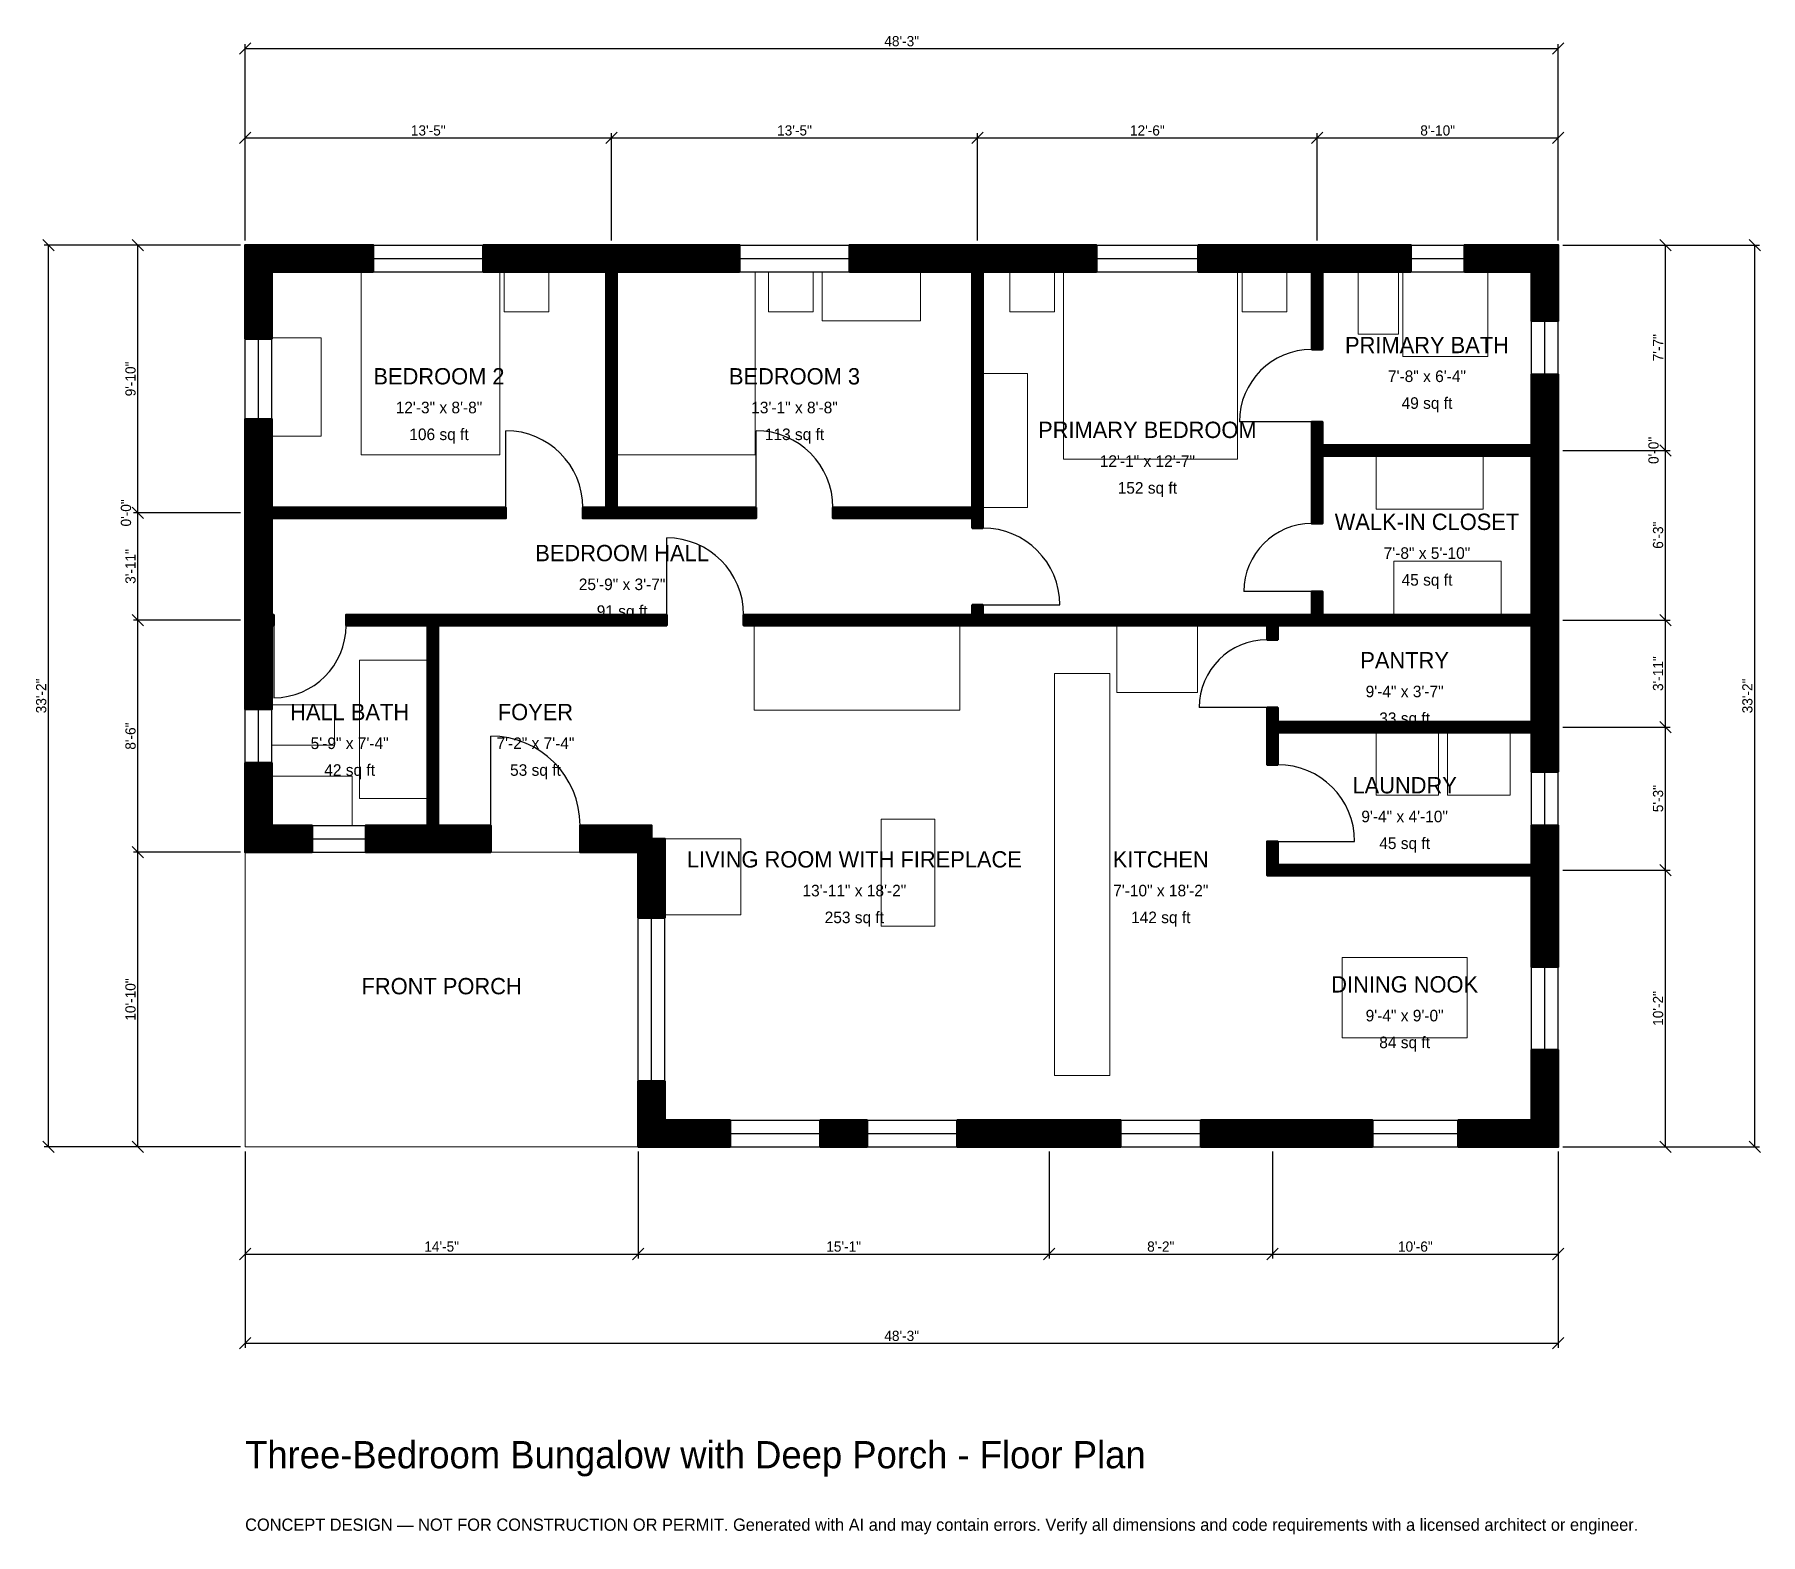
# Model space of a CAD drawing. Header units: inches. Extents: x -93 to 668, y -171 to 490.
import ezdxf
from ezdxf.enums import TextEntityAlignment as Align

# ---------------------------------------------------------------- set-up
doc = ezdxf.new("R2010")
doc.units = ezdxf.units.IN
doc.header["$MEASUREMENT"] = 0
doc.linetypes.add('DASHED', pattern=[0.6, 0.5, -0.1])
for name, color, linetype, lineweight in [('A-ANNO-DIMS', 1, 'Continuous', 13), ('A-ANNO-TEXT', 7, 'Continuous', 18), ('A-AREA-IDEN', 7, 'Continuous', 18), ('A-DOOR', 2, 'Continuous', 25), ('A-FLOR-FIXT', 9, 'Continuous', 13), ('A-FURN', 9, 'Continuous', 13), ('A-GLAZ', 4, 'Continuous', 25), ('A-SITE-PAVE', 8, 'Continuous', 13), ('A-WALL', 7, 'Continuous', 50), ('A-WALL-PATT', 8, 'Continuous', 13)]:
    doc.layers.add(name, color=color, linetype=linetype, lineweight=lineweight)
doc.dimstyles.new('PLAN', dxfattribs={"dimtxt": 4.5, "dimasz": 3, "dimexe": 2, "dimexo": 2, "dimgap": 1, "dimtad": 1, "dimdec": 0, "dimlunit": 4, "dimtsz": 2.5, "dimcen": 2.5, "dimclrd": 1, "dimclre": 1, "dimazin": 3, "dimtfac": 1, "dimtmove": 0, "dimatfit": 3})

msp = doc.modelspace()

# ---------------------------------------------------------------- hatches: boundary and pattern name
at = {"layer": 'A-WALL-PATT'}
h = msp.add_hatch(dxfattribs=at)
h.set_pattern_fill('ANSI31', color=8, scale=0.8)
h.paths.add_polyline_path([(173.2283, 0), (173.2283, 0), (173.2283, 11.811), (173.2283, 11.811), (173.2283, 28.937), (185.0394, 28.937), (185.0394, 11.811), (213.7139, 11.811), (213.7139, 0), (185.0394, 0), (185.0394, 0), (173.2283, 0), (173.2283, 0), (173.2283, 0)])
h.paths.add_polyline_path([(173.2283, 129.9213), (147.6378, 129.9213), (147.6378, 141.7323), (179.1339, 141.7323), (179.1339, 135.8268), (185.0394, 135.8268), (185.0394, 100.9843), (173.2283, 100.9843), (173.2283, 129.9213)])
h.paths.add_polyline_path([(88.5827, 129.9213), (85.0394, 129.9213), (85.0394, 129.9212), (80.315, 129.9212), (80.315, 129.9213), (76.7717, 129.9213), (53.1496, 129.9213), (53.1496, 141.7323), (76.7717, 141.7323), (80.315, 141.7323), (80.315, 229.9213), (44.4882, 229.9213), (44.4882, 234.6457), (80.315, 234.6457), (85.0394, 234.6457), (170.8661, 234.6457), (175.5906, 234.6457), (185.8268, 234.6457), (185.8268, 229.9213), (175.5906, 229.9213), (170.8661, 229.9213), (85.0394, 229.9213), (85.0394, 141.7323), (88.5827, 141.7323), (108.2677, 141.7323), (108.2677, 129.9213), (88.5827, 129.9213)])
h.paths.add_polyline_path([(11.811, 129.9213), (11.811, 129.9212), (0, 129.9212), (0, 129.9213), (0, 129.9213), (0, 141.7323), (0, 141.7323), (0, 169.2913), (11.811, 169.2913), (11.811, 141.7323), (29.5276, 141.7323), (29.5276, 129.9213), (11.811, 129.9213)])
h.paths.add_polyline_path([(0, 226.378), (0, 229.9213), (0, 229.9213), (0, 234.6457), (0, 234.6457), (0, 238.189), (0, 273.622), (0, 277.1654), (0, 277.1654), (0, 281.8898), (0, 281.8898), (0, 285.4331), (0, 320.8661), (11.811, 320.8661), (11.811, 285.4331), (11.811, 281.8898), (114.9606, 281.8898), (114.9606, 277.1654), (11.811, 277.1654), (11.811, 273.622), (11.811, 238.189), (11.811, 234.6457), (12.5984, 234.6457), (12.5984, 229.9213), (11.811, 229.9213), (11.811, 226.378), (11.811, 192.9134), (0, 192.9134), (0, 226.378)])
h.paths.add_polyline_path([(0, 385.8268), (0, 385.8268), (0, 397.6378), (0, 397.6378), (0, 397.6378), (11.811, 397.6378), (11.811, 397.6378), (56.4961, 397.6378), (56.4961, 385.8268), (11.811, 385.8268), (11.811, 356.2992), (0, 356.2992), (0, 385.8268)])
h.paths.add_polyline_path([(155.5118, 397.6378), (159.0551, 397.6378), (159.0551, 397.6378), (163.7795, 397.6378), (163.7795, 397.6378), (167.3228, 397.6378), (217.9134, 397.6378), (217.9134, 385.8268), (167.3228, 385.8268), (163.7795, 385.8268), (163.7795, 281.8898), (225.1969, 281.8898), (225.1969, 277.1654), (163.7795, 277.1654), (163.7795, 277.1654), (159.0551, 277.1654), (159.0551, 277.1654), (148.8189, 277.1654), (148.8189, 281.8898), (159.0551, 281.8898), (159.0551, 385.8268), (155.5118, 385.8268), (104.9213, 385.8268), (104.9213, 397.6378), (155.5118, 397.6378)])
h.paths.add_polyline_path([(316.9291, 397.6378), (316.9291, 397.6378), (320.4724, 397.6378), (320.4724, 397.6378), (325.1969, 397.6378), (325.1969, 397.6378), (375.1969, 397.6378), (375.1969, 385.8268), (328.7402, 385.8268), (328.7402, 385.8268), (325.1969, 385.8268), (325.1969, 281.8898), (325.1969, 277.1654), (325.1969, 277.1654), (325.1969, 272.8346), (320.4724, 272.8346), (320.4724, 277.1654), (320.4724, 277.1654), (259.0551, 277.1654), (259.0551, 281.8898), (320.4724, 281.8898), (320.4724, 385.8268), (266.3386, 385.8268), (266.3386, 397.6378), (316.9291, 397.6378)])
h.paths.add_polyline_path([(470.0787, 397.6378), (470.0787, 397.6378), (474.8031, 397.6378), (474.8031, 397.6378), (478.3465, 397.6378), (478.3465, 397.6378), (513.7795, 397.6378), (513.7795, 385.8268), (474.8031, 385.8268), (474.8031, 351.5748), (470.0787, 351.5748), (470.0787, 385.8268), (466.5354, 385.8268), (466.5354, 385.8268), (420.0787, 385.8268), (420.0787, 397.6378), (470.0787, 397.6378)])
h.paths.add_polyline_path([(566.9291, 397.6378), (566.9291, 397.6378), (578.7402, 397.6378), (578.7402, 397.6378), (578.7402, 397.6378), (578.7402, 385.8268), (578.7402, 385.8268), (578.7402, 364.1732), (566.9291, 364.1732), (566.9291, 385.8268), (537.4016, 385.8268), (537.4016, 397.6378), (566.9291, 397.6378)])
h.paths.add_polyline_path([(578.7402, 312.9921), (578.7402, 309.4488), (578.7402, 309.4488), (578.7402, 304.7244), (578.7402, 304.7244), (578.7402, 301.1811), (578.7402, 238.189), (578.7402, 234.6457), (578.7402, 234.6457), (578.7402, 229.9213), (578.7402, 229.9213), (578.7402, 226.378), (578.7402, 190.9449), (578.7402, 187.4016), (578.7402, 187.4016), (578.7402, 182.6772), (578.7402, 182.6772), (578.7402, 179.1339), (578.7402, 165.3543), (566.9291, 165.3543), (566.9291, 179.1339), (566.9291, 182.6772), (455.1181, 182.6772), (455.1181, 168.5039), (450.3937, 168.5039), (450.3937, 182.6772), (450.3937, 187.4016), (450.3937, 193.7008), (455.1181, 193.7008), (455.1181, 187.4016), (566.9291, 187.4016), (566.9291, 190.9449), (566.9291, 226.378), (566.9291, 229.9213), (474.8031, 229.9213), (470.0787, 229.9213), (455.1181, 229.9213), (455.1181, 223.622), (450.3937, 223.622), (450.3937, 229.9213), (356.6929, 229.9213), (351.9685, 229.9213), (325.1969, 229.9213), (320.4724, 229.9213), (219.685, 229.9213), (219.685, 234.6457), (320.4724, 234.6457), (320.4724, 238.9764), (325.1969, 238.9764), (325.1969, 234.6457), (351.9685, 234.6457), (356.6929, 234.6457), (450.3937, 234.6457), (455.1181, 234.6457), (470.0787, 234.6457), (470.0787, 244.8819), (474.8031, 244.8819), (474.8031, 234.6457), (566.9291, 234.6457), (566.9291, 238.189), (566.9291, 301.1811), (566.9291, 304.7244), (474.8031, 304.7244), (474.8031, 304.7244), (474.8031, 274.8031), (470.0787, 274.8031), (470.0787, 304.7244), (470.0787, 304.7244), (470.0787, 309.4488), (470.0787, 319.685), (474.8031, 319.685), (474.8031, 309.4488), (566.9291, 309.4488), (566.9291, 312.9921), (566.9291, 340.5512), (578.7402, 340.5512), (578.7402, 312.9921)])
h.paths.add_polyline_path([(578.7402, 127.9528), (578.7402, 124.4094), (578.7402, 124.4094), (578.7402, 119.685), (578.7402, 119.685), (578.7402, 116.1417), (578.7402, 79.3307), (566.9291, 79.3307), (566.9291, 116.1417), (566.9291, 119.685), (455.1181, 119.685), (450.3937, 119.685), (450.3937, 124.4094), (450.3937, 134.6457), (455.1181, 134.6457), (455.1181, 124.4094), (566.9291, 124.4094), (566.9291, 127.9528), (566.9291, 141.7323), (578.7402, 141.7323), (578.7402, 127.9528)])
h.paths.add_polyline_path([(578.7402, 11.811), (578.7402, 11.811), (578.7402, 0), (578.7402, 0), (578.7402, 0), (578.7402, 0), (566.9291, 0), (566.9291, 0), (534.6457, 0), (534.6457, 11.811), (566.9291, 11.811), (566.9291, 42.7165), (578.7402, 42.7165), (578.7402, 11.811)])
h.paths.add_polyline_path([(458.6614, 0), (446.8504, 0), (421.2598, 0), (421.2598, 11.811), (446.8504, 11.811), (458.6614, 11.811), (496.8504, 11.811), (496.8504, 0), (458.6614, 0)])
h.paths.add_polyline_path([(360.2362, 0), (348.4252, 0), (313.8451, 0), (313.8451, 11.811), (348.4252, 11.811), (360.2362, 11.811), (385.8268, 11.811), (385.8268, 0), (360.2362, 0)])
h.paths.add_polyline_path([(253.4777, 0), (253.4777, 11.811), (274.0814, 11.811), (274.0814, 0), (253.4777, 0)])

# ---------------------------------------------------------------- linework, layer by layer
at = {"layer": 'A-DOOR'}
for p, q in [((470.0787, 319.685), (438.189, 319.685)), ((114.9606, 281.8898), (114.9606, 315.748)), ((225.1969, 281.8898), (225.1969, 315.748)), ((185.8268, 234.6457), (185.8268, 268.5039)), ((470.0787, 244.8819), (440.1575, 244.8819)), ((325.1969, 238.9764), (359.0551, 238.9764)), ((12.5984, 229.9213), (12.5984, 198.0315)), ((450.3937, 193.7008), (420.4724, 193.7008)), ((108.2677, 141.7323), (108.2677, 181.1024)), ((455.1181, 134.6457), (488.9764, 134.6457))]:
    msp.add_line(p, q, dxfattribs=at)
for centre, radius, start, end in [((470.0787, 319.685), 31.8898, 90, 180), ((114.9606, 281.8898), 33.8583, 0, 90), ((225.1969, 281.8898), 33.8583, 0, 90), ((470.0787, 244.8819), 29.9213, 90, 180), ((185.8268, 234.6457), 33.8583, 0, 90), ((325.1969, 238.9764), 33.8583, 0, 90), ((12.5984, 229.9213), 31.8898, 270, 360), ((450.3937, 193.7008), 29.9213, 90, 180), ((108.2677, 141.7323), 39.3701, 0, 90), ((455.1181, 134.6457), 33.8583, 0, 90)]:
    msp.add_arc(centre, radius, start, end, dxfattribs=at)
at = {"layer": 'A-FLOR-FIXT'}
for points in [[(490.5512, 358.2677), (508.2677, 358.2677), (508.2677, 385.8268), (490.5512, 385.8268)], [(510.2362, 348.4252), (547.6378, 348.4252), (547.6378, 385.8268), (510.2362, 385.8268)], [(50.3937, 153.5433), (80.315, 153.5433), (80.315, 214.5669), (50.3937, 214.5669)], [(356.6929, 31.4961), (381.1024, 31.4961), (381.1024, 208.6614), (356.6929, 208.6614)], [(11.811, 177.1654), (39.3701, 177.1654), (39.3701, 194.8819), (11.811, 194.8819)], [(11.811, 141.7323), (47.2441, 141.7323), (47.2441, 163.3858), (11.811, 163.3858)]]:
    msp.add_lwpolyline(points, close=True, dxfattribs=at)
at = {"layer": 'A-FURN'}
for points in [[(51.1811, 305.1181), (112.2047, 305.1181), (112.2047, 385.8268), (51.1811, 385.8268)], [(114.1732, 368.1102), (133.8583, 368.1102), (133.8583, 385.8268), (114.1732, 385.8268)], [(163.7795, 305.1181), (224.8031, 305.1181), (224.8031, 385.8268), (163.7795, 385.8268)], [(230.7087, 368.1102), (250.3937, 368.1102), (250.3937, 385.8268), (230.7087, 385.8268)], [(254.3307, 364.1732), (297.6378, 364.1732), (297.6378, 385.8268), (254.3307, 385.8268)], [(337.0079, 368.1102), (356.6929, 368.1102), (356.6929, 385.8268), (337.0079, 385.8268)], [(360.6299, 303.1496), (437.4016, 303.1496), (437.4016, 385.8268), (360.6299, 385.8268)], [(439.3701, 368.1102), (459.0551, 368.1102), (459.0551, 385.8268), (439.3701, 385.8268)], [(11.811, 313.3858), (33.4646, 313.3858), (33.4646, 356.6929), (11.811, 356.6929)], [(325.1969, 281.8898), (344.8819, 281.8898), (344.8819, 340.9449), (325.1969, 340.9449)], [(498.4252, 281.1024), (545.6693, 281.1024), (545.6693, 304.7244), (498.4252, 304.7244)], [(506.2992, 234.6457), (553.5433, 234.6457), (553.5433, 258.2677), (506.2992, 258.2677)], [(224.4094, 192.5197), (314.9606, 192.5197), (314.9606, 229.9213), (224.4094, 229.9213)], [(384.252, 200.3937), (419.685, 200.3937), (419.685, 229.9213), (384.252, 229.9213)], [(498.4252, 155.1181), (525.9843, 155.1181), (525.9843, 182.6772), (498.4252, 182.6772)], [(529.9213, 155.1181), (557.4803, 155.1181), (557.4803, 182.6772), (529.9213, 182.6772)], [(280.315, 97.2441), (303.937, 97.2441), (303.937, 144.4882), (280.315, 144.4882)], [(185.0394, 102.3622), (218.5039, 102.3622), (218.5039, 135.8268), (185.0394, 135.8268)], [(483.4646, 48.0315), (538.5827, 48.0315), (538.5827, 83.4646), (483.4646, 83.4646)]]:
    msp.add_lwpolyline(points, close=True, dxfattribs=at)
at = {"layer": 'A-GLAZ'}
for p, q in [((56.4961, 397.6378), (104.9213, 397.6378)), ((217.9134, 397.6378), (266.3386, 397.6378)), ((375.1969, 397.6378), (420.0787, 397.6378)), ((513.7795, 397.6378), (537.4016, 397.6378)), ((56.4961, 391.7323), (104.9213, 391.7323)), ((217.9134, 391.7323), (266.3386, 391.7323)), ((375.1969, 391.7323), (420.0787, 391.7323)), ((513.7795, 391.7323), (537.4016, 391.7323)), ((56.4961, 385.8268), (104.9213, 385.8268)), ((217.9134, 385.8268), (266.3386, 385.8268)), ((375.1969, 385.8268), (420.0787, 385.8268)), ((513.7795, 385.8268), (537.4016, 385.8268)), ((566.9291, 340.5512), (566.9291, 364.1732)), ((572.8346, 340.5512), (572.8346, 364.1732)), ((578.7402, 340.5512), (578.7402, 364.1732)), ((0, 320.8661), (0, 356.2992)), ((5.9055, 320.8661), (5.9055, 356.2992)), ((11.811, 320.8661), (11.811, 356.2992)), ((0, 169.2913), (0, 192.9134)), ((5.9055, 169.2913), (5.9055, 192.9134)), ((11.811, 169.2913), (11.811, 192.9134)), ((566.9291, 141.7323), (566.9291, 165.3543)), ((572.8346, 141.7323), (572.8346, 165.3543)), ((578.7402, 141.7323), (578.7402, 165.3543)), ((29.5276, 141.7323), (53.1496, 141.7323)), ((29.5276, 135.8268), (53.1496, 135.8268)), ((29.5276, 129.9213), (53.1496, 129.9213)), ((173.2283, 28.937), (173.2283, 100.9843)), ((179.1339, 28.937), (179.1339, 100.9843)), ((185.0394, 28.937), (185.0394, 100.9843)), ((566.9291, 42.7165), (566.9291, 79.3307)), ((572.8346, 42.7165), (572.8346, 79.3307)), ((578.7402, 42.7165), (578.7402, 79.3307)), ((213.7139, 11.811), (253.4777, 11.811)), ((274.0814, 11.811), (313.8451, 11.811)), ((385.8268, 11.811), (421.2598, 11.811)), ((496.8504, 11.811), (534.6457, 11.811)), ((213.7139, 5.9055), (253.4777, 5.9055)), ((213.7139, 0), (253.4777, 0)), ((274.0814, 5.9055), (313.8451, 5.9055)), ((274.0814, 0), (313.8451, 0)), ((385.8268, 5.9055), (421.2598, 5.9055)), ((385.8268, 0), (421.2598, 0)), ((496.8504, 5.9055), (534.6457, 5.9055)), ((496.8504, 0), (534.6457, 0))]:
    msp.add_line(p, q, dxfattribs=at)
at = {"layer": 'A-SITE-PAVE', "linetype": 'DASHED'}
msp.add_lwpolyline([(0, 0), (173.2283, 0), (173.2283, 129.9213), (0, 129.9213)], close=True, dxfattribs=at)
at = {"layer": 'A-WALL'}
for points in [[(0, 385.8268), (0, 385.8268), (0, 397.6378), (0, 397.6378), (0, 397.6378), (11.811, 397.6378), (11.811, 397.6378), (56.4961, 397.6378), (56.4961, 385.8268), (11.811, 385.8268), (11.811, 356.2992), (0, 356.2992), (0, 385.8268)], [(155.5118, 397.6378), (159.0551, 397.6378), (159.0551, 397.6378), (163.7795, 397.6378), (163.7795, 397.6378), (167.3228, 397.6378), (217.9134, 397.6378), (217.9134, 385.8268), (167.3228, 385.8268), (163.7795, 385.8268), (163.7795, 281.8898), (225.1969, 281.8898), (225.1969, 277.1654), (163.7795, 277.1654), (163.7795, 277.1654), (159.0551, 277.1654), (159.0551, 277.1654), (148.8189, 277.1654), (148.8189, 281.8898), (159.0551, 281.8898), (159.0551, 385.8268), (155.5118, 385.8268), (104.9213, 385.8268), (104.9213, 397.6378), (155.5118, 397.6378)], [(316.9291, 397.6378), (316.9291, 397.6378), (320.4724, 397.6378), (320.4724, 397.6378), (325.1969, 397.6378), (325.1969, 397.6378), (375.1969, 397.6378), (375.1969, 385.8268), (328.7402, 385.8268), (328.7402, 385.8268), (325.1969, 385.8268), (325.1969, 281.8898), (325.1969, 277.1654), (325.1969, 277.1654), (325.1969, 272.8346), (320.4724, 272.8346), (320.4724, 277.1654), (320.4724, 277.1654), (259.0551, 277.1654), (259.0551, 281.8898), (320.4724, 281.8898), (320.4724, 385.8268), (266.3386, 385.8268), (266.3386, 397.6378), (316.9291, 397.6378)], [(470.0787, 397.6378), (470.0787, 397.6378), (474.8031, 397.6378), (474.8031, 397.6378), (478.3465, 397.6378), (478.3465, 397.6378), (513.7795, 397.6378), (513.7795, 385.8268), (474.8031, 385.8268), (474.8031, 351.5748), (470.0787, 351.5748), (470.0787, 385.8268), (466.5354, 385.8268), (466.5354, 385.8268), (420.0787, 385.8268), (420.0787, 397.6378), (470.0787, 397.6378)], [(566.9291, 397.6378), (566.9291, 397.6378), (578.7402, 397.6378), (578.7402, 397.6378), (578.7402, 397.6378), (578.7402, 385.8268), (578.7402, 385.8268), (578.7402, 364.1732), (566.9291, 364.1732), (566.9291, 385.8268), (537.4016, 385.8268), (537.4016, 397.6378), (566.9291, 397.6378)], [(578.7402, 312.9921), (578.7402, 309.4488), (578.7402, 309.4488), (578.7402, 304.7244), (578.7402, 304.7244), (578.7402, 301.1811), (578.7402, 238.189), (578.7402, 234.6457), (578.7402, 234.6457), (578.7402, 229.9213), (578.7402, 229.9213), (578.7402, 226.378), (578.7402, 190.9449), (578.7402, 187.4016), (578.7402, 187.4016), (578.7402, 182.6772), (578.7402, 182.6772), (578.7402, 179.1339), (578.7402, 165.3543), (566.9291, 165.3543), (566.9291, 179.1339), (566.9291, 182.6772), (455.1181, 182.6772), (455.1181, 168.5039), (450.3937, 168.5039), (450.3937, 182.6772), (450.3937, 187.4016), (450.3937, 193.7008), (455.1181, 193.7008), (455.1181, 187.4016), (566.9291, 187.4016), (566.9291, 190.9449), (566.9291, 226.378), (566.9291, 229.9213), (474.8031, 229.9213), (470.0787, 229.9213), (455.1181, 229.9213), (455.1181, 223.622), (450.3937, 223.622), (450.3937, 229.9213), (356.6929, 229.9213), (351.9685, 229.9213), (325.1969, 229.9213), (320.4724, 229.9213), (219.685, 229.9213), (219.685, 234.6457), (320.4724, 234.6457), (320.4724, 238.9764), (325.1969, 238.9764), (325.1969, 234.6457), (351.9685, 234.6457), (356.6929, 234.6457), (450.3937, 234.6457), (455.1181, 234.6457), (470.0787, 234.6457), (470.0787, 244.8819), (474.8031, 244.8819), (474.8031, 234.6457), (566.9291, 234.6457), (566.9291, 238.189), (566.9291, 301.1811), (566.9291, 304.7244), (474.8031, 304.7244), (474.8031, 304.7244), (474.8031, 274.8031), (470.0787, 274.8031), (470.0787, 304.7244), (470.0787, 304.7244), (470.0787, 309.4488), (470.0787, 319.685), (474.8031, 319.685), (474.8031, 309.4488), (566.9291, 309.4488), (566.9291, 312.9921), (566.9291, 340.5512), (578.7402, 340.5512), (578.7402, 312.9921)], [(0, 226.378), (0, 229.9213), (0, 229.9213), (0, 234.6457), (0, 234.6457), (0, 238.189), (0, 273.622), (0, 277.1654), (0, 277.1654), (0, 281.8898), (0, 281.8898), (0, 285.4331), (0, 320.8661), (11.811, 320.8661), (11.811, 285.4331), (11.811, 281.8898), (114.9606, 281.8898), (114.9606, 277.1654), (11.811, 277.1654), (11.811, 273.622), (11.811, 238.189), (11.811, 234.6457), (12.5984, 234.6457), (12.5984, 229.9213), (11.811, 229.9213), (11.811, 226.378), (11.811, 192.9134), (0, 192.9134), (0, 226.378)], [(88.5827, 129.9213), (85.0394, 129.9213), (85.0394, 129.9212), (80.315, 129.9212), (80.315, 129.9213), (76.7717, 129.9213), (53.1496, 129.9213), (53.1496, 141.7323), (76.7717, 141.7323), (80.315, 141.7323), (80.315, 229.9213), (44.4882, 229.9213), (44.4882, 234.6457), (80.315, 234.6457), (85.0394, 234.6457), (170.8661, 234.6457), (175.5906, 234.6457), (185.8268, 234.6457), (185.8268, 229.9213), (175.5906, 229.9213), (170.8661, 229.9213), (85.0394, 229.9213), (85.0394, 141.7323), (88.5827, 141.7323), (108.2677, 141.7323), (108.2677, 129.9213), (88.5827, 129.9213)], [(11.811, 129.9213), (11.811, 129.9212), (0, 129.9212), (0, 129.9213), (0, 129.9213), (0, 141.7323), (0, 141.7323), (0, 169.2913), (11.811, 169.2913), (11.811, 141.7323), (29.5276, 141.7323), (29.5276, 129.9213), (11.811, 129.9213)], [(173.2283, 129.9213), (147.6378, 129.9213), (147.6378, 141.7323), (179.1339, 141.7323), (179.1339, 135.8268), (185.0394, 135.8268), (185.0394, 100.9843), (173.2283, 100.9843), (173.2283, 129.9213)], [(578.7402, 127.9528), (578.7402, 124.4094), (578.7402, 124.4094), (578.7402, 119.685), (578.7402, 119.685), (578.7402, 116.1417), (578.7402, 79.3307), (566.9291, 79.3307), (566.9291, 116.1417), (566.9291, 119.685), (455.1181, 119.685), (450.3937, 119.685), (450.3937, 124.4094), (450.3937, 134.6457), (455.1181, 134.6457), (455.1181, 124.4094), (566.9291, 124.4094), (566.9291, 127.9528), (566.9291, 141.7323), (578.7402, 141.7323), (578.7402, 127.9528)], [(578.7402, 11.811), (578.7402, 11.811), (578.7402, 0), (578.7402, 0), (578.7402, 0), (578.7402, 0), (566.9291, 0), (566.9291, 0), (534.6457, 0), (534.6457, 11.811), (566.9291, 11.811), (566.9291, 42.7165), (578.7402, 42.7165), (578.7402, 11.811)], [(173.2283, 0), (173.2283, 0), (173.2283, 11.811), (173.2283, 11.811), (173.2283, 28.937), (185.0394, 28.937), (185.0394, 11.811), (213.7139, 11.811), (213.7139, 0), (185.0394, 0), (185.0394, 0), (173.2283, 0), (173.2283, 0), (173.2283, 0)], [(253.4777, 0), (253.4777, 11.811), (274.0814, 11.811), (274.0814, 0), (253.4777, 0)], [(360.2362, 0), (348.4252, 0), (313.8451, 0), (313.8451, 11.811), (348.4252, 11.811), (360.2362, 11.811), (385.8268, 11.811), (385.8268, 0), (360.2362, 0)], [(458.6614, 0), (446.8504, 0), (421.2598, 0), (421.2598, 11.811), (446.8504, 11.811), (458.6614, 11.811), (496.8504, 11.811), (496.8504, 0), (458.6614, 0)]]:
    msp.add_lwpolyline(points, close=True, dxfattribs=at)

# ---------------------------------------------------------------- texts
at = {"layer": 'A-ANNO-TEXT'}
for s, height, p in [('Three-Bedroom Bungalow with Deep Porch - Floor Plan', 12, (0, -141.7323)), ('CONCEPT DESIGN — NOT FOR CONSTRUCTION OR PERMIT. Generated with AI and may contain errors. Verify all dimensions and code requirements with a licensed architect or engineer.', 5.4, (0, -169.2913))]:
    msp.add_text(s, height=height, dxfattribs=at).set_placement(p)
at = {"layer": 'A-AREA-IDEN'}
for s, height, p in [('PRIMARY BATH', 7.2, (520.8661, 353.5433)), ('BEDROOM 2', 7.2, (85.4331, 339.7638)), ('BEDROOM 3', 7.2, (242.126, 339.7638)), ('7\'-8" x 6\'-4"', 5.1, (520.8661, 339.7638)), ('12\'-3" x 8\'-8"', 5.1, (85.4331, 325.9843)), ('13\'-1" x 8\'-8"', 5.1, (242.126, 325.9843)), ('49 sq ft', 5.1, (520.8661, 327.9528)), ('PRIMARY BEDROOM', 7.2, (397.6378, 316.1417)), ('106 sq ft', 5.1, (85.4331, 314.1732)), ('113 sq ft', 5.1, (242.126, 314.1732)), ('12\'-1" x 12\'-7"', 5.1, (397.6378, 302.3622)), ('152 sq ft', 5.1, (397.6378, 290.5512)), ('WALK-IN CLOSET', 7.2, (520.8661, 275.5906)), ('BEDROOM HALL', 7.2, (166.1417, 261.811)), ('7\'-8" x 5\'-10"', 5.1, (520.8661, 261.811)), ('45 sq ft', 5.1, (520.8661, 250)), ('25\'-9" x 3\'-7"', 5.1, (166.1417, 248.0315)), ('91 sq ft', 5.1, (166.1417, 236.2205)), ('PANTRY', 7.2, (511.0236, 214.5669)), ('9\'-4" x 3\'-7"', 5.1, (511.0236, 200.7874)), ('HALL BATH', 7.2, (46.063, 191.7323)), ('FOYER', 7.2, (127.9528, 191.7323)), ('33 sq ft', 5.1, (511.0236, 188.9764)), ('5\'-9" x 7\'-4"', 5.1, (46.063, 177.9528)), ('7\'-2" x 7\'-4"', 5.1, (127.9528, 177.9528)), ('42 sq ft', 5.1, (46.063, 166.1417)), ('53 sq ft', 5.1, (127.9528, 166.1417)), ('LAUNDRY', 7.2, (511.0236, 159.4488)), ('9\'-4" x 4\'-10"', 5.1, (511.0236, 145.6693)), ('LIVING ROOM WITH FIREPLACE', 7.2, (268.5039, 126.7717)), ('KITCHEN', 7.2, (403.5433, 126.7717)), ('45 sq ft', 5.1, (511.0236, 133.8583)), ('13\'-11" x 18\'-2"', 5.1, (268.5039, 112.9921)), ('7\'-10" x 18\'-2"', 5.1, (403.5433, 112.9921)), ('253 sq ft', 5.1, (268.5039, 101.1811)), ('142 sq ft', 5.1, (403.5433, 101.1811)), ('FRONT PORCH', 7.2, (86.6142, 70.8661)), ('DINING NOOK', 7.2, (511.0236, 71.6535)), ('9\'-4" x 9\'-0"', 5.1, (511.0236, 57.874)), ('84 sq ft', 5.1, (511.0236, 46.063))]:
    msp.add_text(s, height=height, dxfattribs=at).set_placement(p, align=Align.MIDDLE_CENTER)

# ---------------------------------------------------------------- dimensions: what is measured, and where the dimension line sits
at = {"layer": 'A-ANNO-DIMS'}
for base, p1, p2, text in [((0, 484.252), (0, 397.6378), (578.7402, 397.6378), '48\'-3"'), ((0, 444.8819), (0, 397.6378), (161.4173, 397.6378), '13\'-5"'), ((161.4173, 444.8819), (161.4173, 397.6378), (322.8346, 397.6378), '13\'-5"'), ((322.8346, 444.8819), (322.8346, 397.6378), (472.4409, 397.6378), '12\'-6"'), ((472.4409, 444.8819), (472.4409, 397.6378), (578.7402, 397.6378), '8\'-10"'), ((0, -47.2441), (0, 0), (173.2283, 0), '14\'-5"'), ((0, -86.6142), (0, 0), (578.7402, 0), '48\'-3"'), ((173.2283, -47.2441), (173.2283, 0), (354.3307, 0), '15\'-1"'), ((354.3307, -47.2441), (354.3307, 0), (452.7559, 0), '8\'-2"'), ((452.7559, -47.2441), (452.7559, 0), (578.7402, 0), '10\'-6"')]:
    msp.add_linear_dim(base=base, p1=p1, p2=p2, text=text, dimstyle='PLAN', dxfattribs=at).render()
for base, p1, p2, text in [((-86.6142, 0), (0, 0), (0, 397.6378), '33\'-2"'), ((-47.2441, 279.5276), (0, 279.5276), (0, 397.6378), '9\'-10"'), ((625.9843, 307.0866), (578.7402, 307.0866), (578.7402, 397.6378), '7\'-7"'), ((665.3543, 0), (578.7402, 0), (578.7402, 397.6378), '33\'-2"'), ((625.9843, 307.0866), (578.7402, 307.0866), (578.7402, 307.0866), '0\'-0"'), ((625.9843, 232.2835), (578.7402, 232.2835), (578.7402, 307.0866), '6\'-3"'), ((-47.2441, 279.5276), (0, 279.5276), (0, 279.5276), '0\'-0"'), ((-47.2441, 232.2835), (0, 232.2835), (0, 279.5276), '3\'-11"'), ((-47.2441, 129.9213), (0, 129.9213), (0, 232.2835), '8\'-6"'), ((625.9843, 185.0394), (578.7402, 185.0394), (578.7402, 232.2835), '3\'-11"'), ((625.9843, 122.0472), (578.7402, 122.0472), (578.7402, 185.0394), '5\'-3"'), ((-47.2441, 0), (0, 0), (0, 129.9213), '10\'-10"'), ((625.9843, 0), (578.7402, 0), (578.7402, 122.0472), '10\'-2"')]:
    msp.add_linear_dim(base=base, p1=p1, p2=p2, angle=90, text=text, dimstyle='PLAN', dxfattribs=at).render()

doc.saveas('drawing.dxf')
